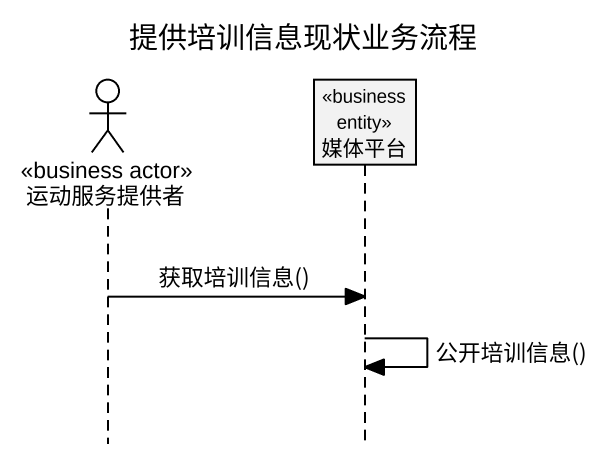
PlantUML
@startuml
title 提供培训信息现状业务流程
hide footbox
actor 运动服务提供者 <<business actor>>
participant 媒体平台 <<business entity>>

运动服务提供者 -> 媒体平台 : 获取培训信息()
媒体平台 -> 媒体平台 : 公开培训信息()
@enduml
